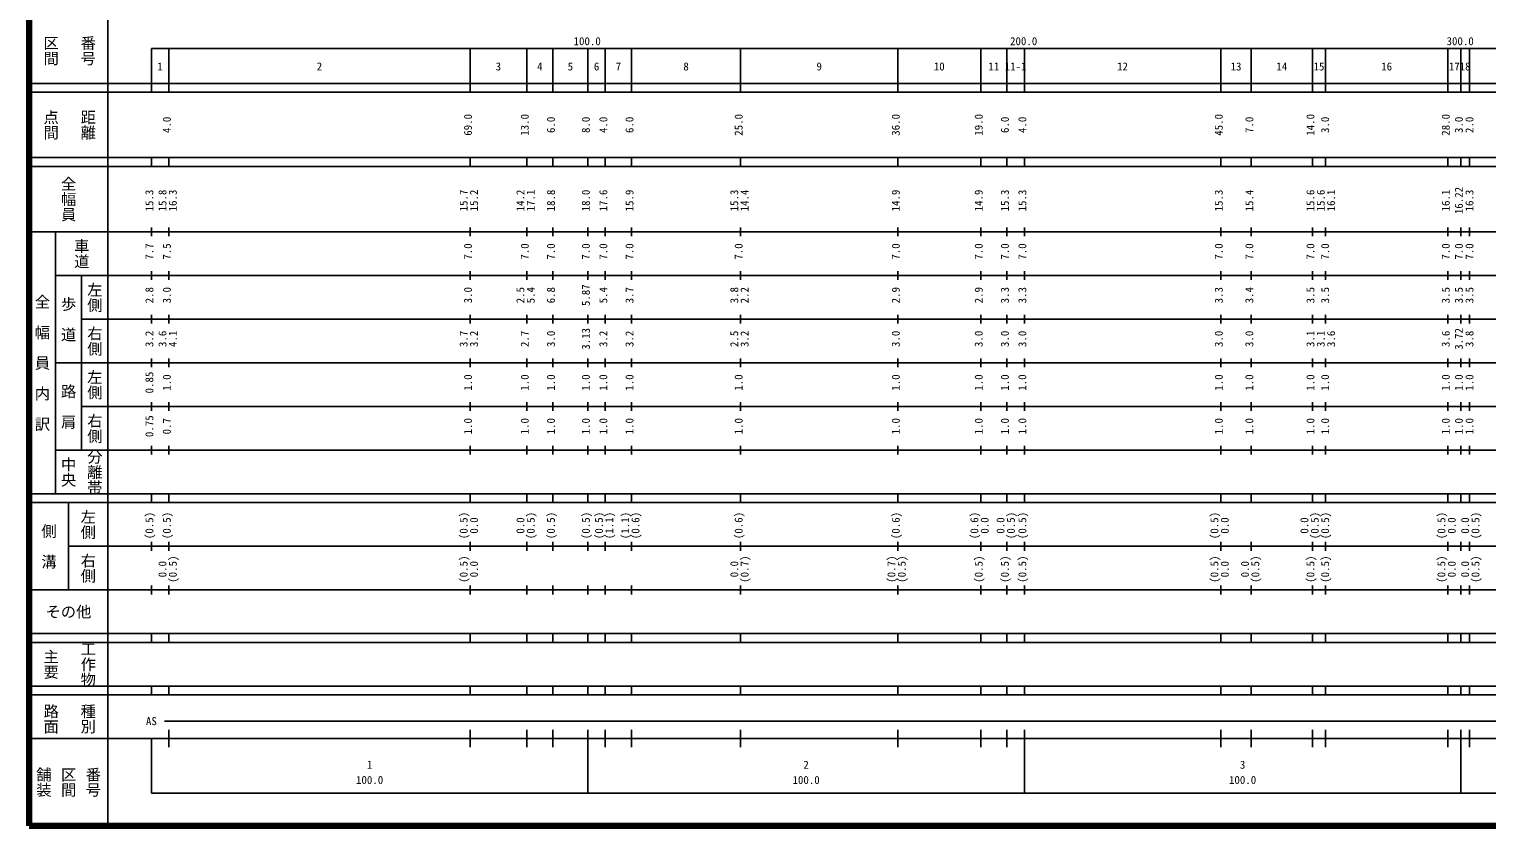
# Model space of a CAD drawing. Units: millimetres on the paper, enlarged 1000 times. Extents: x 40000 to 54727036, y -209802000 to 380000.
# Drawn here: x 40000 to 373958, y 20000 to 202409 of the extents above; entities that cross this region are included whole.
import ezdxf
from ezdxf.enums import TextEntityAlignment as Align

# ---------------------------------------------------------------- set-up
doc = ezdxf.new("R2010")
doc.units = ezdxf.units.MM
doc.header["$LTSCALE"] = 1000
doc.layers.add('M-TTL', color=2, linetype='Continuous', lineweight=140)
doc.layers.add('M-TTL-BAND', color=7, linetype='Continuous', lineweight=25)
doc.styles.add('@ＭＳ ゴシック', font='')
doc.styles.add('ＭＳ ゴシック', font='')
doc.styles.get('@ＭＳ ゴシック').set_extended_font_data('@MS Gothic')
doc.styles.get('ＭＳ ゴシック').set_extended_font_data('MS Gothic')

msp = doc.modelspace()

# ---------------------------------------------------------------- linework, layer by layer
at = {"layer": 'M-TTL'}
for p, q in [((40000, 380000), (40000, 20000)), ((40000, 20000), (680000, 20000))]:
    msp.add_line(p, q, dxfattribs=at)
at = {"layer": 'M-TTL-BAND'}
for p, q in [((58000, 370000), (58000, 20000)), ((68000, 198000), (579000, 198000)), ((68000, 198000), (68000, 188000)), ((72000, 188000), (72000, 198000)), ((141000, 188000), (141000, 198000)), ((154000, 188000), (154000, 198000)), ((160000, 188000), (160000, 198000)), ((168000, 188000), (168000, 198000)), ((172000, 188000), (172000, 198000)), ((178000, 188000), (178000, 198000)), ((203000, 188000), (203000, 198000)), ((239000, 188000), (239000, 198000)), ((258000, 188000), (258000, 198000)), ((264000, 188000), (264000, 198000)), ((268000, 188000), (268000, 198000)), ((313000, 188000), (313000, 198000)), ((320000, 188000), (320000, 198000)), ((334000, 188000), (334000, 198000)), ((337000, 188000), (337000, 198000)), ((365000, 188000), (365000, 198000)), ((368000, 188000), (368000, 198000)), ((370000, 188000), (370000, 198000)), ((40000, 190000), (579000, 190000)), ((40000, 188000), (579000, 188000)), ((40000, 173000), (579000, 173000)), ((40000, 171000), (579000, 171000)), ((68000, 171000), (68000, 173000)), ((72000, 171000), (72000, 173000)), ((141000, 171000), (141000, 173000)), ((154000, 171000), (154000, 173000)), ((160000, 171000), (160000, 173000)), ((168000, 171000), (168000, 173000)), ((172000, 171000), (172000, 173000)), ((178000, 171000), (178000, 173000)), ((203000, 171000), (203000, 173000)), ((239000, 171000), (239000, 173000)), ((258000, 171000), (258000, 173000)), ((264000, 171000), (264000, 173000)), ((268000, 171000), (268000, 173000)), ((313000, 171000), (313000, 173000)), ((320000, 171000), (320000, 173000)), ((334000, 171000), (334000, 173000)), ((337000, 171000), (337000, 173000)), ((365000, 171000), (365000, 173000)), ((368000, 171000), (368000, 173000)), ((370000, 171000), (370000, 173000)), ((68000, 155000), (68000, 157000)), ((72000, 155000), (72000, 157000)), ((141000, 155000), (141000, 157000)), ((154000, 155000), (154000, 157000)), ((160000, 155000), (160000, 157000)), ((168000, 155000), (168000, 157000)), ((172000, 155000), (172000, 157000)), ((178000, 155000), (178000, 157000)), ((203000, 155000), (203000, 157000)), ((239000, 155000), (239000, 157000)), ((258000, 155000), (258000, 157000)), ((264000, 155000), (264000, 157000)), ((268000, 155000), (268000, 157000)), ((313000, 155000), (313000, 157000)), ((320000, 155000), (320000, 157000)), ((334000, 155000), (334000, 157000)), ((337000, 155000), (337000, 157000)), ((365000, 155000), (365000, 157000)), ((368000, 155000), (368000, 157000)), ((370000, 155000), (370000, 157000)), ((40000, 156000), (579000, 156000)), ((46000, 96000), (46000, 156000)), ((68000, 145000), (68000, 147000)), ((72000, 145000), (72000, 147000)), ((141000, 145000), (141000, 147000)), ((154000, 145000), (154000, 147000)), ((160000, 145000), (160000, 147000)), ((168000, 145000), (168000, 147000)), ((172000, 145000), (172000, 147000)), ((178000, 145000), (178000, 147000)), ((203000, 145000), (203000, 147000)), ((239000, 145000), (239000, 147000)), ((258000, 145000), (258000, 147000)), ((264000, 145000), (264000, 147000)), ((268000, 145000), (268000, 147000)), ((313000, 145000), (313000, 147000)), ((320000, 145000), (320000, 147000)), ((334000, 145000), (334000, 147000)), ((337000, 145000), (337000, 147000)), ((365000, 145000), (365000, 147000)), ((368000, 145000), (368000, 147000)), ((370000, 145000), (370000, 147000)), ((46000, 146000), (579000, 146000)), ((52000, 146000), (52000, 106000)), ((68000, 135000), (68000, 137000)), ((72000, 135000), (72000, 137000)), ((141000, 135000), (141000, 137000)), ((154000, 135000), (154000, 137000)), ((160000, 135000), (160000, 137000)), ((168000, 135000), (168000, 137000)), ((172000, 135000), (172000, 137000)), ((178000, 135000), (178000, 137000)), ((203000, 135000), (203000, 137000)), ((239000, 135000), (239000, 137000)), ((258000, 135000), (258000, 137000)), ((264000, 135000), (264000, 137000)), ((268000, 135000), (268000, 137000)), ((313000, 135000), (313000, 137000)), ((320000, 135000), (320000, 137000)), ((334000, 135000), (334000, 137000)), ((337000, 135000), (337000, 137000)), ((365000, 135000), (365000, 137000)), ((368000, 135000), (368000, 137000)), ((370000, 135000), (370000, 137000)), ((52000, 136000), (579000, 136000)), ((68000, 125000), (68000, 127000)), ((72000, 125000), (72000, 127000)), ((141000, 125000), (141000, 127000)), ((154000, 125000), (154000, 127000)), ((160000, 125000), (160000, 127000)), ((168000, 125000), (168000, 127000)), ((172000, 125000), (172000, 127000)), ((178000, 125000), (178000, 127000)), ((203000, 125000), (203000, 127000)), ((239000, 125000), (239000, 127000)), ((258000, 125000), (258000, 127000)), ((264000, 125000), (264000, 127000)), ((268000, 125000), (268000, 127000)), ((313000, 125000), (313000, 127000)), ((320000, 125000), (320000, 127000)), ((334000, 125000), (334000, 127000)), ((337000, 125000), (337000, 127000)), ((365000, 125000), (365000, 127000)), ((368000, 125000), (368000, 127000)), ((370000, 125000), (370000, 127000)), ((46000, 126000), (579000, 126000)), ((68000, 115000), (68000, 117000)), ((72000, 115000), (72000, 117000)), ((141000, 115000), (141000, 117000)), ((154000, 115000), (154000, 117000)), ((160000, 115000), (160000, 117000)), ((168000, 115000), (168000, 117000)), ((172000, 115000), (172000, 117000)), ((178000, 115000), (178000, 117000)), ((203000, 115000), (203000, 117000)), ((239000, 115000), (239000, 117000)), ((258000, 115000), (258000, 117000)), ((264000, 115000), (264000, 117000)), ((268000, 115000), (268000, 117000)), ((313000, 115000), (313000, 117000)), ((320000, 115000), (320000, 117000)), ((334000, 115000), (334000, 117000)), ((337000, 115000), (337000, 117000)), ((365000, 115000), (365000, 117000)), ((368000, 115000), (368000, 117000)), ((370000, 115000), (370000, 117000)), ((52000, 116000), (579000, 116000)), ((68000, 105000), (68000, 107000)), ((72000, 105000), (72000, 107000)), ((141000, 105000), (141000, 107000)), ((154000, 105000), (154000, 107000)), ((160000, 105000), (160000, 107000)), ((168000, 105000), (168000, 107000)), ((172000, 105000), (172000, 107000)), ((178000, 105000), (178000, 107000)), ((203000, 105000), (203000, 107000)), ((239000, 105000), (239000, 107000)), ((258000, 105000), (258000, 107000)), ((264000, 105000), (264000, 107000)), ((268000, 105000), (268000, 107000)), ((313000, 105000), (313000, 107000)), ((320000, 105000), (320000, 107000)), ((334000, 105000), (334000, 107000)), ((337000, 105000), (337000, 107000)), ((365000, 105000), (365000, 107000)), ((368000, 105000), (368000, 107000)), ((370000, 105000), (370000, 107000)), ((46000, 106000), (579000, 106000)), ((40000, 96000), (579000, 96000)), ((40000, 94000), (579000, 94000)), ((49000, 94000), (49000, 74000)), ((68000, 94000), (68000, 96000)), ((72000, 94000), (72000, 96000)), ((141000, 94000), (141000, 96000)), ((154000, 94000), (154000, 96000)), ((160000, 94000), (160000, 96000)), ((168000, 94000), (168000, 96000)), ((172000, 94000), (172000, 96000)), ((178000, 94000), (178000, 96000)), ((203000, 94000), (203000, 96000)), ((239000, 94000), (239000, 96000)), ((258000, 94000), (258000, 96000)), ((264000, 94000), (264000, 96000)), ((268000, 94000), (268000, 96000)), ((313000, 94000), (313000, 96000)), ((320000, 94000), (320000, 96000)), ((334000, 94000), (334000, 96000)), ((337000, 94000), (337000, 96000)), ((365000, 94000), (365000, 96000)), ((368000, 94000), (368000, 96000)), ((370000, 94000), (370000, 96000)), ((49000, 84000), (579000, 84000)), ((68000, 83000), (68000, 85000)), ((72000, 83000), (72000, 85000)), ((141000, 83000), (141000, 85000)), ((154000, 83000), (154000, 85000)), ((160000, 83000), (160000, 85000)), ((168000, 83000), (168000, 85000)), ((172000, 83000), (172000, 85000)), ((178000, 83000), (178000, 85000)), ((203000, 83000), (203000, 85000)), ((239000, 83000), (239000, 85000)), ((258000, 83000), (258000, 85000)), ((264000, 83000), (264000, 85000)), ((268000, 83000), (268000, 85000)), ((313000, 83000), (313000, 85000)), ((320000, 83000), (320000, 85000)), ((334000, 83000), (334000, 85000)), ((337000, 83000), (337000, 85000)), ((365000, 83000), (365000, 85000)), ((368000, 83000), (368000, 85000)), ((370000, 83000), (370000, 85000)), ((40000, 74000), (579000, 74000)), ((68000, 73000), (68000, 75000)), ((72000, 73000), (72000, 75000)), ((141000, 73000), (141000, 75000)), ((154000, 73000), (154000, 75000)), ((160000, 73000), (160000, 75000)), ((168000, 73000), (168000, 75000)), ((172000, 73000), (172000, 75000)), ((178000, 73000), (178000, 75000)), ((203000, 73000), (203000, 75000)), ((239000, 73000), (239000, 75000)), ((258000, 73000), (258000, 75000)), ((264000, 73000), (264000, 75000)), ((268000, 73000), (268000, 75000)), ((313000, 73000), (313000, 75000)), ((320000, 73000), (320000, 75000)), ((334000, 73000), (334000, 75000)), ((337000, 73000), (337000, 75000)), ((365000, 73000), (365000, 75000)), ((368000, 73000), (368000, 75000)), ((370000, 73000), (370000, 75000)), ((40000, 64000), (579000, 64000)), ((68000, 62000), (68000, 64000)), ((72000, 62000), (72000, 64000)), ((141000, 62000), (141000, 64000)), ((154000, 62000), (154000, 64000)), ((160000, 62000), (160000, 64000)), ((168000, 62000), (168000, 64000)), ((172000, 62000), (172000, 64000)), ((178000, 62000), (178000, 64000)), ((203000, 62000), (203000, 64000)), ((239000, 62000), (239000, 64000)), ((258000, 62000), (258000, 64000)), ((264000, 62000), (264000, 64000)), ((268000, 62000), (268000, 64000)), ((313000, 62000), (313000, 64000)), ((320000, 62000), (320000, 64000)), ((334000, 62000), (334000, 64000)), ((337000, 62000), (337000, 64000)), ((365000, 62000), (365000, 64000)), ((368000, 62000), (368000, 64000)), ((370000, 62000), (370000, 64000)), ((40000, 62000), (579000, 62000)), ((40000, 52000), (579000, 52000)), ((68000, 50000), (68000, 52000)), ((72000, 50000), (72000, 52000)), ((141000, 50000), (141000, 52000)), ((154000, 50000), (154000, 52000)), ((160000, 50000), (160000, 52000)), ((168000, 50000), (168000, 52000)), ((172000, 50000), (172000, 52000)), ((178000, 50000), (178000, 52000)), ((203000, 50000), (203000, 52000)), ((239000, 50000), (239000, 52000)), ((258000, 50000), (258000, 52000)), ((264000, 50000), (264000, 52000)), ((268000, 50000), (268000, 52000)), ((313000, 50000), (313000, 52000)), ((320000, 50000), (320000, 52000)), ((334000, 50000), (334000, 52000)), ((337000, 50000), (337000, 52000)), ((365000, 50000), (365000, 52000)), ((368000, 50000), (368000, 52000)), ((370000, 50000), (370000, 52000)), ((40000, 50000), (579000, 50000)), ((71000, 44000), (565000, 44000)), ((72000, 38000), (72000, 42000)), ((141000, 38000), (141000, 42000)), ((154000, 38000), (154000, 42000)), ((160000, 38000), (160000, 42000)), ((168000, 27500), (168000, 42000)), ((172000, 38000), (172000, 42000)), ((178000, 38000), (178000, 42000)), ((203000, 38000), (203000, 42000)), ((239000, 38000), (239000, 42000)), ((258000, 38000), (258000, 42000)), ((264000, 38000), (264000, 42000)), ((268000, 27500), (268000, 42000)), ((313000, 38000), (313000, 42000)), ((320000, 38000), (320000, 42000)), ((334000, 38000), (334000, 42000)), ((337000, 38000), (337000, 42000)), ((365000, 38000), (365000, 42000)), ((368000, 27500), (368000, 42000)), ((370000, 38000), (370000, 42000)), ((40000, 40000), (579000, 40000)), ((68000, 40000), (68000, 27500)), ((68000, 27500), (579000, 27500))]:
    msp.add_line(p, q, dxfattribs=at)

# ---------------------------------------------------------------- texts
at = {"layer": 'M-TTL-BAND', "style": '@ＭＳ ゴシック'}
for s, p in [('区間', (45000, 197500)), ('番号', (53500, 197500)), ('点間', (45000, 180500)), ('距離', (53500, 180500)), ('全幅員', (49000, 163500)), ('車道', (52000, 151000)), ('左側', (55000, 141000)), ('全\u3000幅\u3000員\u3000内\u3000訳', (43000, 126000)), ('歩\u3000道', (49000, 136000)), ('右側', (55000, 131000)), ('左側', (55000, 121000)), ('路\u3000肩', (49000, 116000)), ('右側', (55000, 111000)), ('中央', (49000, 101000)), ('分離帯', (55000, 101000)), ('左側', (53500, 89000)), ('側\u3000溝', (44500, 84000)), ('右側', (53500, 79000)), ('主要', (45000, 57000)), ('工作物', (53500, 57000)), ('路面', (45000, 44500)), ('種別', (53500, 44500)), ('舗装', (43333, 30000)), ('区間', (49000, 30000)), ('番号', (54667, 30000))]:
    msp.add_text(s, height=2566, rotation=270, dxfattribs=at).set_placement(p, align=Align.MIDDLE_CENTER)
at = {"layer": 'M-TTL-BAND', "style": 'ＭＳ ゴシック'}
for s, p in [('100.0', (167844, 198195)), ('200.0', (267844, 198195)), ('300.0', (367844, 198195)), ('1', (70000, 192405)), ('2', (106500, 192405)), ('3', (147500, 192405)), ('4', (157000, 192405)), ('5', (164000, 192405)), ('6', (170000, 192405)), ('7', (175000, 192405)), ('8', (190500, 192405)), ('9', (221000, 192405)), ('10', (248500, 192405)), ('11', (261000, 192405)), ('11-1', (266000, 192405)), ('12', (290500, 192405)), ('13', (316500, 192405)), ('14', (327000, 192405)), ('15', (335500, 192405)), ('16', (351000, 192405)), ('17', (366500, 192405)), ('18', (369000, 192405)), ('AS', (68000, 42500)), ('1', (118000, 32523)), ('2', (218000, 32523)), ('3', (318000, 32523)), ('100.0', (118000, 29033)), ('100.0', (218000, 29033)), ('100.0', (318000, 29033))]:
    msp.add_text(s, height=1833, dxfattribs=at).set_placement(p, align=Align.BOTTOM_CENTER)
for s, p in [('4.0', (73000, 180500)), ('69.0', (142000, 180500)), ('13.0', (155000, 180500)), ('6.0', (161000, 180500)), ('8.0', (169000, 180500)), ('4.0', (173000, 180500)), ('6.0', (179000, 180500)), ('25.0', (204000, 180500)), ('36.0', (240000, 180500)), ('19.0', (259000, 180500)), ('6.0', (265000, 180500)), ('4.0', (269000, 180500)), ('45.0', (314000, 180500)), ('7.0', (321000, 180500)), ('14.0', (335000, 180500)), ('3.0', (338365, 180500)), ('28.0', (366000, 180500)), ('3.0', (369000, 180500)), ('2.0', (371437, 180500)), ('15.3', (69000, 163174)), ('15.8', (72000, 163174)), ('16.3', (74370, 163174)), ('15.7', (141000, 163174)), ('15.2', (143370, 163174)), ('14.2', (154000, 163174)), ('17.1', (156370, 163174)), ('18.8', (161000, 163174)), ('18.0', (169000, 163174)), ('17.6', (173000, 163174)), ('15.9', (179000, 163174)), ('15.3', (203000, 163174)), ('14.4', (205370, 163174)), ('14.9', (240000, 163174)), ('14.9', (259000, 163174)), ('15.3', (265000, 163174)), ('15.3', (269000, 163174)), ('15.3', (314000, 163174)), ('15.4', (321000, 163174)), ('15.6', (335000, 163174)), ('15.6', (337365, 163174)), ('16.1', (339735, 163174)), ('16.1', (366000, 163174)), ('16.22', (369000, 163174)), ('16.3', (371437, 163174)), ('7.7', (69000, 151500)), ('7.5', (73000, 151500)), ('7.0', (142000, 151500)), ('7.0', (155000, 151500)), ('7.0', (161000, 151500)), ('7.0', (169000, 151500)), ('7.0', (173000, 151500)), ('7.0', (179000, 151500)), ('7.0', (204000, 151500)), ('7.0', (240000, 151500)), ('7.0', (259000, 151500)), ('7.0', (265000, 151500)), ('7.0', (269000, 151500)), ('7.0', (314000, 151500)), ('7.0', (321000, 151500)), ('7.0', (335000, 151500)), ('7.0', (338365, 151500)), ('7.0', (366000, 151500)), ('7.0', (369000, 151500)), ('7.0', (371437, 151500)), ('5.87', (169000, 141500)), ('2.8', (69000, 141500)), ('3.0', (73000, 141500)), ('3.0', (142000, 141500)), ('2.5', (154000, 141500)), ('5.4', (156370, 141500)), ('6.8', (161000, 141500)), ('5.4', (173000, 141500)), ('3.7', (179000, 141500)), ('3.8', (203000, 141500)), ('2.2', (205370, 141500)), ('2.9', (240000, 141500)), ('2.9', (259000, 141500)), ('3.3', (265000, 141500)), ('3.3', (269000, 141500)), ('3.3', (314000, 141500)), ('3.4', (321000, 141500)), ('3.5', (335000, 141500)), ('3.5', (338365, 141500)), ('3.5', (366000, 141500)), ('3.5', (369000, 141500)), ('3.5', (371437, 141500)), ('3.13', (169000, 131500)), ('3.72', (369000, 131500)), ('3.2', (69000, 131500)), ('3.6', (72000, 131500)), ('4.1', (74370, 131500)), ('3.7', (141000, 131500)), ('3.2', (143370, 131500)), ('2.7', (155000, 131500)), ('3.0', (161000, 131500)), ('3.2', (173000, 131500)), ('3.2', (179000, 131500)), ('2.5', (203000, 131500)), ('3.2', (205370, 131500)), ('3.0', (240000, 131500)), ('3.0', (259000, 131500)), ('3.0', (265000, 131500)), ('3.0', (269000, 131500)), ('3.0', (314000, 131500)), ('3.0', (321000, 131500)), ('3.1', (335000, 131500)), ('3.1', (337365, 131500)), ('3.6', (339735, 131500)), ('3.6', (366000, 131500)), ('3.8', (371437, 131500)), ('0.85', (69000, 121500)), ('1.0', (73000, 121500)), ('1.0', (142000, 121500)), ('1.0', (155000, 121500)), ('1.0', (161000, 121500)), ('1.0', (169000, 121500)), ('1.0', (173000, 121500)), ('1.0', (179000, 121500)), ('1.0', (204000, 121500)), ('1.0', (240000, 121500)), ('1.0', (259000, 121500)), ('1.0', (265000, 121500)), ('1.0', (269000, 121500)), ('1.0', (314000, 121500)), ('1.0', (321000, 121500)), ('1.0', (335000, 121500)), ('1.0', (338365, 121500)), ('1.0', (366000, 121500)), ('1.0', (369000, 121500)), ('1.0', (371437, 121500)), ('0.75', (69000, 111500)), ('0.7', (73000, 111500)), ('1.0', (142000, 111500)), ('1.0', (155000, 111500)), ('1.0', (161000, 111500)), ('1.0', (169000, 111500)), ('1.0', (173000, 111500)), ('1.0', (179000, 111500)), ('1.0', (204000, 111500)), ('1.0', (240000, 111500)), ('1.0', (259000, 111500)), ('1.0', (265000, 111500)), ('1.0', (269000, 111500)), ('1.0', (314000, 111500)), ('1.0', (321000, 111500)), ('1.0', (335000, 111500)), ('1.0', (338365, 111500)), ('1.0', (366000, 111500)), ('1.0', (369000, 111500)), ('1.0', (371437, 111500)), ('(0.5)', (69000, 88764)), ('(0.5)', (73000, 88764)), ('(0.5)', (141000, 88764)), ('0.0', (143370, 88764)), ('0.0', (154000, 88764)), ('(0.5)', (156370, 88764)), ('(0.5)', (161000, 88764)), ('(0.5)', (169000, 88764)), ('(0.5)', (172000, 88764)), ('(1.1)', (174370, 88764)), ('(1.1)', (178000, 88764)), ('(0.6)', (180370, 88764)), ('(0.6)', (204000, 88764)), ('(0.6)', (240000, 88764)), ('(0.6)', (258000, 88764)), ('0.0', (260370, 88764)), ('0.0', (264000, 88764)), ('(0.5)', (266370, 88764)), ('(0.5)', (269000, 88764)), ('(0.5)', (313000, 88764)), ('0.0', (315370, 88764)), ('0.0', (333611, 88764)), ('(0.5)', (335981, 88764)), ('(0.5)', (338365, 88764)), ('(0.5)', (365000, 88764)), ('0.0', (367370, 88764)), ('0.0', (370437, 88764)), ('(0.5)', (372807, 88764)), ('0.0', (72000, 78764)), ('(0.5)', (74370, 78764)), ('(0.5)', (141000, 78764)), ('0.0', (143370, 78764)), ('0.0', (203000, 78764)), ('(0.7)', (205370, 78764)), ('(0.7)', (239000, 78764)), ('(0.5)', (241370, 78764)), ('(0.5)', (259000, 78764)), ('(0.5)', (265000, 78764)), ('(0.5)', (269000, 78764)), ('(0.5)', (313000, 78764)), ('0.0', (315370, 78764)), ('0.0', (320000, 78764)), ('(0.5)', (322370, 78764)), ('(0.5)', (335000, 78764)), ('(0.5)', (338365, 78764)), ('(0.5)', (365000, 78764)), ('0.0', (367370, 78764)), ('0.0', (370437, 78764)), ('(0.5)', (372807, 78764))]:
    msp.add_text(s, height=1833, rotation=90, dxfattribs=at).set_placement(p, align=Align.BOTTOM_CENTER)
msp.add_text('その他', height=2566, dxfattribs=at).set_placement((49000, 69000), align=Align.MIDDLE_CENTER)

doc.saveas('drawing.dxf')
